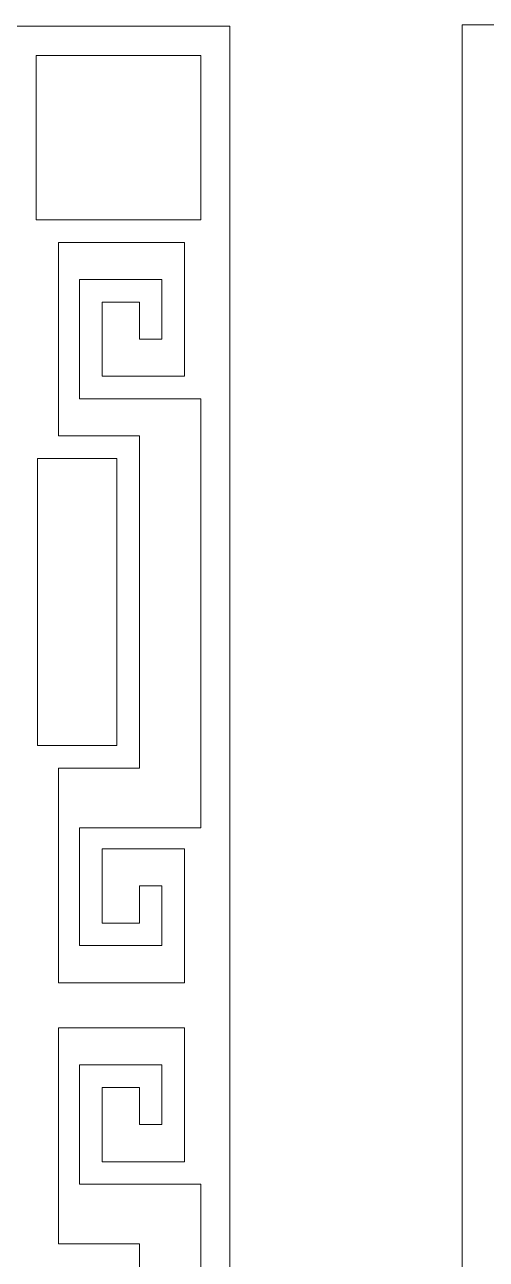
# Model space of a CAD drawing. Extents: x -66030 to 95157, y -13132 to 45879.
# Drawn here: x -40525 to -39409, y 26178 to 29168 of the extents above; entities that cross this region are included whole.
import ezdxf

# ---------------------------------------------------------------- set-up
doc = ezdxf.new("R2010")
doc.units = 0
doc.header["$LTSCALE"] = 100
doc.header["$MEASUREMENT"] = 0
doc.layers.get('0').update_dxf_attribs({"linetype": 'CONTINUOUS'})

msp = doc.modelspace()

# ---------------------------------------------------------------- linework, layer by layer
at = {"lineweight": 0}
for points in [[(-40029.3, 29164.4), (-43021.2, 29164.4), (-43021.2, 24422.6), (-40029.3, 24422.6), (-40029.3, 29164.4)], [(-39466.8, 29168.3), (-37271.6, 29168.3), (-37271.6, 24422.6), (-39466.8, 24422.6), (-39466.8, 29168.3)], [(-40099.6, 28695.7), (-40099.6, 29094.1), (-40498, 29094.1), (-40498, 28695.7), (-40099.6, 28695.7)], [(-40099.6, 28262.1), (-40392.5, 28262.1), (-40392.5, 28551.2), (-40193.3, 28551.2), (-40193.3, 28406.7), (-40248, 28406.7), (-40248, 28496.5), (-40337.8, 28496.5), (-40337.8, 28316.8), (-40138.6, 28316.8), (-40138.6, 28641), (-40443.3, 28641), (-40443.3, 28172.3), (-40248, 28172.3), (-40248, 27367.7), (-40443.3, 27367.7), (-40443.3, 26848.2), (-40138.6, 26848.2), (-40138.6, 27172.4), (-40337.8, 27172.4), (-40337.8, 26992.7), (-40248, 26992.7), (-40248, 27082.5), (-40193.3, 27082.5), (-40193.3, 26938), (-40392.5, 26938), (-40392.5, 27223.2), (-40099.6, 27223.2), (-40099.6, 28262.1)], [(-40494.1, 27422.4), (-40302.7, 27422.4), (-40302.7, 28117.6), (-40443.3, 28117.6), (-40494.1, 28117.6), (-40494.1, 27422.4)]]:
    msp.add_lwpolyline(points, close=True, dxfattribs=at)
msp.add_lwpolyline([(-40099.6, 25324.9), (-40099.6, 26359.9), (-40392.5, 26359.9), (-40392.5, 26649), (-40193.3, 26649), (-40193.3, 26504.5), (-40248, 26504.5), (-40248, 26594.3), (-40337.8, 26594.3), (-40337.8, 26414.6), (-40138.6, 26414.6), (-40138.6, 26738.8), (-40138.6, 26738.8), (-40443.3, 26738.8), (-40443.3, 26215.4), (-40248, 26215.4), (-40248, 25414.7)], dxfattribs=at)

doc.saveas('drawing.dxf')
